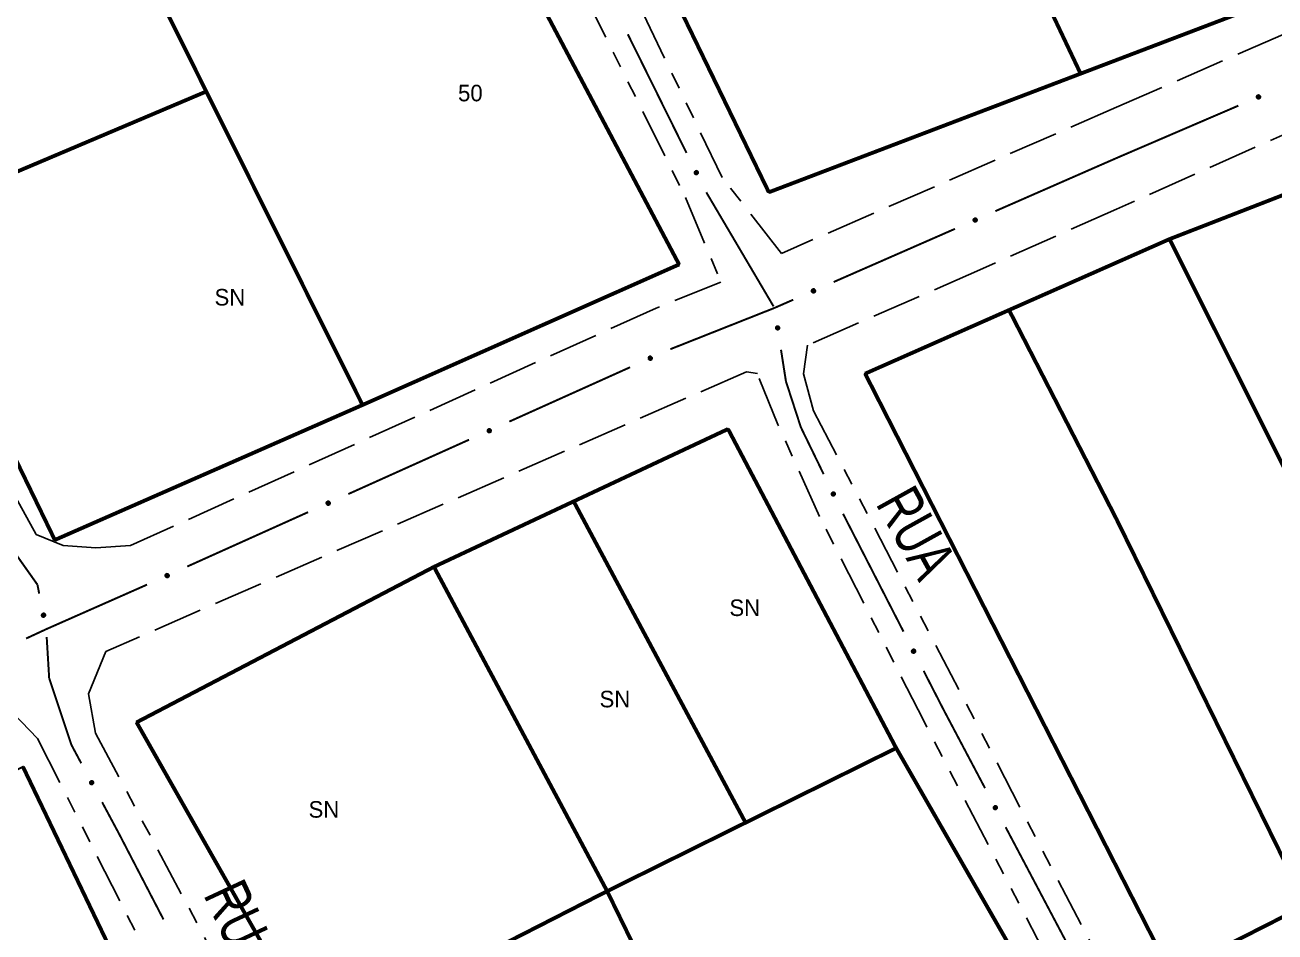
# Model space of a CAD drawing. Extents: x 205807 to 207855, y 4874692 to 4876446.
# Drawn here: x 206857.2 to 206970.5, y 4875606.6 to 4875688.8 of the extents above; entities that cross this region are included whole.
import ezdxf
from ezdxf.enums import TextEntityAlignment as Align

# ---------------------------------------------------------------- set-up
doc = ezdxf.new("R2010")
doc.units = 0
doc.header["$LTSCALE"] = 1.5
doc.header["$MEASUREMENT"] = 0
doc.linetypes.add('TRACO_11', pattern=[8, 3, -1, 3, -1])
doc.linetypes.add('TRACO_25', pattern=[8, 3, -1, 1, -1, 1, -1])
for name, color, linetype in [('CD_MALHA_LOTES', 7, 'CONTINUOUS'), ('RU-QUADRA', 210, 'CONTINUOUS'), ('SV-EIXO-RUA-N-PAV', 6, 'CONTINUOUS'), ('SV-EIXO-RUA-PAV', 20, 'CONTINUOUS'), ('SV-RUA-NAO-PAV', 7, 'CONTINUOUS'), ('SV-RUA-PAVIM', 7, 'CONTINUOUS'), ('SV-TXT-RUA-N-PAV', 7, 'CONTINUOUS'), ('Th_NmrPort', 1, 'CONTINUOUS')]:
    doc.layers.add(name, color=color, linetype=linetype)
doc.styles.add('ARIAL', font='ARIAL.SHX')

msp = doc.modelspace()

# ---------------------------------------------------------------- linework, layer by layer
at = {"layer": 'CD_MALHA_LOTES', "linetype": 'Continuous', "const_width": 0.35, "flags": 128}
for points in [[(206952.884415, 4875684.403836), (206938.599535, 4875714.568623)], [(206916.504064, 4875667.112529), (206894.489093, 4875708.724729)], [(206924.634575, 4875673.655038), (206910.881578, 4875702.026417)], [(206873.662741, 4875682.788457), (206867.312479, 4875695.53157)], [(206966.897647, 4875689.735738), (206956.129466, 4875685.638547)], [(206956.129466, 4875685.638547), (206952.884415, 4875684.403836)], [(206952.884415, 4875684.403836), (206924.634575, 4875673.655038)], [(206845.930246, 4875671.040503), (206873.662741, 4875682.788457)], [(206887.82084, 4875654.377306), (206873.662741, 4875682.788457)], [(206960.94797, 4875669.410533), (206975.107681, 4875674.909651)], [(206845.930246, 4875671.040503), (206859.936331, 4875642.140435)], [(206956.129074, 4875667.280187), (206960.94797, 4875669.410533)], [(206960.94797, 4875669.410533), (206987.533882, 4875616.273681)], [(206887.82084, 4875654.377306), (206916.504064, 4875667.112529)], [(206946.400184, 4875662.979223), (206956.129074, 4875667.280187)], [(206933.361097, 4875657.214881), (206946.400184, 4875662.979223)], [(206956.128579, 4875644.047107), (206946.400184, 4875662.979223)], [(206956.127723, 4875612.543905), (206933.361097, 4875657.214881)], [(206859.936331, 4875642.140435), (206887.82084, 4875654.377306)], [(206906.950579, 4875645.638768), (206920.937937, 4875652.196685)], [(206920.937937, 4875652.196685), (206936.173886, 4875623.279962)], [(206894.291755, 4875639.70373), (206906.950579, 4875645.638768)], [(206922.525138, 4875616.521068), (206906.950579, 4875645.638768)], [(206973.30847, 4875609.043444), (206956.128579, 4875644.047107)], [(206867.345812, 4875625.611208), (206894.291755, 4875639.70373)], [(206909.985052, 4875610.311186), (206894.291755, 4875639.70373)], [(206879.653214, 4875603.899874), (206867.345812, 4875625.611208)], [(206922.525138, 4875616.521068), (206936.173886, 4875623.279962)], [(206936.173886, 4875623.279962), (206947.292592, 4875603.898546)], [(206857.05052, 4875621.580885), (206865.532073, 4875603.900152)], [(206909.985052, 4875610.311186), (206922.525138, 4875616.521068)], [(206963.1856, 4875603.898373), (206987.533882, 4875616.273681)], [(206960.534203, 4875603.898373), (206956.127723, 4875612.543905)], [(206897.438421, 4875603.899525), (206909.985052, 4875610.311186)], [(206913.111639, 4875603.899218), (206909.985052, 4875610.311186)]]:
    msp.add_lwpolyline(points, dxfattribs=at)
at = {"layer": 'RU-QUADRA', "linetype": 'Continuous', "const_width": 0.18, "flags": 128}
for points in [[(206844.869234, 4875815.169039), (206869.921314, 4875761.569005), (206874.941583, 4875748.172305), (206879.156695, 4875737.703897), (206880.826208, 4875733.557592), (206887.413355, 4875721.585179), (206892.399608, 4875712.522455), (206894.466957, 4875708.764964), (206916.504064, 4875667.112529), (206887.82084, 4875654.377306), (206859.936331, 4875642.140435), (206845.930246, 4875671.040503)], [(206996.976925, 4875796.248304), (207020.01764, 4875750.172945), (207018.711392, 4875749.26067), (207034.951258, 4875722.239837), (207019.933253, 4875715.672899), (207005.661126, 4875709.345192), (206990.939339, 4875703.05206), (206991.625858, 4875701.613525), (206992.367886, 4875699.878282), (206981.342764, 4875696.036711), (206966.897647, 4875689.735738), (206956.129466, 4875685.638547), (206952.884415, 4875684.403836), (206924.634575, 4875673.655038), (206910.881578, 4875702.026417), (206903.421307, 4875717.741088), (206898.894906, 4875727.275714), (206892.531947, 4875740.678954), (206885.704023, 4875753.154651), (206877.953296, 4875767.316456), (206869.132093, 4875786.885778)], [(206956.129074, 4875667.280187), (206960.94797, 4875669.410533), (206975.107681, 4875674.909651)]]:
    msp.add_lwpolyline(points, dxfattribs=at)
for points in [[(206960.534203, 4875603.898373), (206961.062472, 4875603.045269), (206978.939546, 4875565.452569), (206991.268722, 4875571.860096), (207004.801679, 4875578.893234), (207019.550773, 4875586.558404), (207032.824546, 4875593.456842), (207027.403656, 4875603.984348), (207014.533718, 4875630.313248), (206989.258898, 4875680.40547), (206975.107681, 4875674.909651), (206960.94797, 4875669.410533), (206956.129074, 4875667.280187), (206946.400184, 4875662.979223), (206933.361097, 4875657.214881), (206956.127723, 4875612.543905)], [(206956.12659, 4875551.254791), (206954.851308, 4875550.810157), (206943.068606, 4875544.752069), (206931.174746, 4875538.749561), (206919.725516, 4875532.969367), (206897.938632, 4875570.37389), (206890.768969, 4875582.545644), (206883.543727, 4875596.88497), (206879.653214, 4875603.899874), (206867.345812, 4875625.611208), (206894.291755, 4875639.70373), (206906.950579, 4875645.638768), (206920.937937, 4875652.196685), (206936.173886, 4875623.279962), (206947.292592, 4875603.898546), (206950.516163, 4875597.051707), (206956.12736, 4875587.047524), (206970.008665, 4875558.304163)], [(206865.532073, 4875603.900152), (206872.156787, 4875591.054143), (206879.009934, 4875578.033164), (206886.319958, 4875563.698665), (206890.546065, 4875556.160204), (206899.340937, 4875539.427104), (206905.280331, 4875528.690507), (206879.352592, 4875514.641556), (206881.294317, 4875511.329202), (206867.245366, 4875507.67419), (206851.597347, 4875504.476055), (206835.149794, 4875536.857174), (206833.836275, 4875536.286078), (206826.412032, 4875549.878153), (206819.558885, 4875563.356008), (206802.311799, 4875601.79074), (206807.223221, 4875603.960903), (206812.918585, 4875606.407985), (206826.722383, 4875612.303357), (206829.310595, 4875607.989671), (206842.756206, 4875614.61033), (206857.05052, 4875621.580885)]]:
    msp.add_lwpolyline(points, close=True, dxfattribs=at)
at = {"layer": 'SV-EIXO-RUA-N-PAV', "const_width": 0.18}
for points in [[(206911.853024, 4875687.980301), (206917.173931, 4875677.224468)], [(206918.968831, 4875673.650696), (206925.0618, 4875663.312625)], [(206925.737541, 4875659.381424), (206926.046295, 4875657.4054)], [(206926.046295, 4875657.4054), (206926.185548, 4875656.514177)], [(206926.185548, 4875656.514177), (206927.452172, 4875652.616874)], [(206927.452172, 4875652.616874), (206927.537645, 4875652.353879)], [(206927.537645, 4875652.353879), (206929.601345, 4875648.105085)], [(206931.361183, 4875644.513153), (206936.836983, 4875633.835343)], [(206855.838967, 4875641.65584), (206858.26091, 4875638.233292)], [(206858.26091, 4875638.233292), (206858.360152, 4875638.093049)], [(206858.360152, 4875638.093049), (206858.520373, 4875637.2805)], [(206859.199336, 4875633.343898), (206859.380539, 4875630.349375)], [(206859.380539, 4875630.349375), (206859.425596, 4875629.604767)], [(206859.425596, 4875629.604767), (206861.403294, 4875623.671673)], [(206938.662249, 4875630.276074), (206940.031199, 4875627.606621)], [(206940.031199, 4875627.606621), (206940.43457, 4875626.820047)], [(206940.43457, 4875626.820047), (206944.22587, 4875619.643979)], [(206861.403294, 4875623.671673), (206861.434108, 4875623.579231)], [(206861.434108, 4875623.579231), (206862.332536, 4875621.902165)], [(206864.221422, 4875618.376245), (206865.638086, 4875615.731805)], [(206946.09442, 4875616.10724), (206951.700068, 4875605.497023)], [(206865.638086, 4875615.731805), (206865.738063, 4875615.545182)], [(206865.738063, 4875615.545182), (206869.785075, 4875607.74418)]]:
    msp.add_lwpolyline(points, dxfattribs=at)
at = {"layer": 'SV-EIXO-RUA-N-PAV'}
for points in [[(206918.095707, 4875675.609424), (206918.142257, 4875675.594418), (206918.179196, 4875675.572003), (206918.204623, 4875675.544441), (206918.220742, 4875675.514225), (206918.233751, 4875675.481456), (206918.239578, 4875675.445524), (206918.237211, 4875675.404211), (206918.222487, 4875675.35741), (206918.197038, 4875675.321079), (206918.171349, 4875675.294704), (206918.14081, 4875675.276082), (206918.108765, 4875675.263977), (206918.071241, 4875675.259159), (206918.029397, 4875675.261967), (206917.982695, 4875675.277912), (206917.946632, 4875675.300135), (206917.922737, 4875675.327441), (206917.90421, 4875675.358261), (206917.89133, 4875675.391875), (206917.885814, 4875675.42718), (206917.888716, 4875675.469304), (206917.905065, 4875675.515191), (206917.926819, 4875675.551413), (206917.953782, 4875675.575685), (206917.984536, 4875675.593242), (206918.017244, 4875675.606689), (206918.05312, 4875675.61405), (206918.095707, 4875675.609424)], [(206925.515367, 4875661.5164), (206925.55528, 4875661.488133), (206925.583802, 4875661.455677), (206925.5998, 4875661.42176), (206925.606121, 4875661.388102), (206925.608711, 4875661.352941), (206925.6035, 4875661.316914), (206925.588859, 4875661.27821), (206925.560784, 4875661.237974), (206925.525616, 4875661.21094), (206925.493203, 4875661.193477), (206925.458487, 4875661.184865), (206925.424287, 4875661.182922), (206925.387044, 4875661.189572), (206925.347966, 4875661.204792), (206925.308189, 4875661.234001), (206925.280445, 4875661.266012), (206925.265833, 4875661.299224), (206925.257395, 4875661.334181), (206925.255182, 4875661.37011), (206925.260501, 4875661.405445), (206925.275896, 4875661.444762), (206925.305246, 4875661.48364), (206925.336857, 4875661.511676), (206925.369855, 4875661.52675), (206925.404457, 4875661.534283), (206925.439692, 4875661.537308), (206925.476125, 4875661.533578), (206925.515367, 4875661.5164)], [(206930.511397, 4875646.483405), (206930.557837, 4875646.468063), (206930.594612, 4875646.445381), (206930.61984, 4875646.417634), (206930.63574, 4875646.387303), (206930.648511, 4875646.35444), (206930.654077, 4875646.318467), (206930.651411, 4875646.277173), (206930.636348, 4875646.230479), (206930.610636, 4875646.194333), (206930.584757, 4875646.168145), (206930.554084, 4875646.149745), (206930.521952, 4875646.137873), (206930.484394, 4875646.133327), (206930.442572, 4875646.136437), (206930.395986, 4875646.15272), (206930.360085, 4875646.175204), (206930.336389, 4875646.202683), (206930.318085, 4875646.233636), (206930.305449, 4875646.267343), (206930.300189, 4875646.302686), (206930.303397, 4875646.344789), (206930.320077, 4875646.390556), (206930.342093, 4875646.426619), (206930.369232, 4875646.450695), (206930.400112, 4875646.468029), (206930.432917, 4875646.481239), (206930.468845, 4875646.488339), (206930.511397, 4875646.483405)], [(206858.987494, 4875635.480545), (206859.028496, 4875635.453883), (206859.058284, 4875635.422585), (206859.075615, 4875635.389329), (206859.083267, 4875635.355949), (206859.08725, 4875635.320918), (206859.083472, 4875635.284713), (206859.070379, 4875635.245458), (206859.043923, 4875635.20414), (206859.009855, 4875635.175732), (206858.978161, 4875635.156997), (206858.943813, 4875635.147013), (206858.909717, 4875635.143715), (206858.872239, 4875635.148882), (206858.832588, 4875635.162539), (206858.791684, 4875635.190148), (206858.762692, 4875635.221032), (206858.746773, 4875635.253639), (206858.736955, 4875635.288233), (206858.733318, 4875635.324046), (206858.737231, 4875635.359564), (206858.751053, 4875635.399462), (206858.778838, 4875635.439473), (206858.809311, 4875635.468741), (206858.841686, 4875635.485113), (206858.875962, 4875635.494012), (206858.911049, 4875635.498434), (206858.947601, 4875635.496152), (206858.987494, 4875635.480545)], [(206937.782004, 4875632.23379), (206937.828765, 4875632.219459), (206937.866024, 4875632.19758), (206937.891848, 4875632.170387), (206937.908402, 4875632.140408), (206937.921883, 4875632.10783), (206937.928229, 4875632.071986), (206937.926459, 4875632.030644), (206937.912412, 4875631.983634), (206937.887491, 4875631.946939), (206937.862186, 4875631.920196), (206937.83192, 4875631.901134), (206937.800053, 4875631.888568), (206937.762602, 4875631.883208), (206937.720723, 4875631.885411), (206937.673795, 4875631.900679), (206937.637414, 4875631.922379), (206937.613127, 4875631.949337), (206937.594157, 4875631.979886), (206937.580792, 4875632.01331), (206937.574766, 4875632.048531), (206937.57706, 4875632.090693), (206937.592743, 4875632.136811), (206937.613972, 4875632.173344), (206937.640581, 4875632.198003), (206937.671078, 4875632.216003), (206937.703589, 4875632.229921), (206937.739354, 4875632.2378), (206937.782004, 4875632.23379)], [(206863.306164, 4875620.317839), (206863.353176, 4875620.30435), (206863.390821, 4875620.283144), (206863.417129, 4875620.25642), (206863.434219, 4875620.226742), (206863.448283, 4875620.194412), (206863.455271, 4875620.158688), (206863.454244, 4875620.11732), (206863.441044, 4875620.070066), (206863.416785, 4875620.032929), (206863.391965, 4875620.005735), (206863.362045, 4875619.986134), (206863.330409, 4875619.972997), (206863.293061, 4875619.966966), (206863.251149, 4875619.968416), (206863.203954, 4875619.982839), (206863.16719, 4875620.003882), (206863.142423, 4875620.030399), (206863.122907, 4875620.060603), (206863.108944, 4875620.093782), (206863.102287, 4875620.128889), (206863.103823, 4875620.171086), (206863.118675, 4875620.217478), (206863.139245, 4875620.254386), (206863.165407, 4875620.279519), (206863.195576, 4875620.298063), (206863.227831, 4875620.312563), (206863.26345, 4875620.321083), (206863.306164, 4875620.317839)], [(206945.190358, 4875618.054073), (206945.237291, 4875618.040313), (206945.274814, 4875618.018891), (206945.300967, 4875617.992015), (206945.317886, 4875617.96224), (206945.331764, 4875617.929829), (206945.338546, 4875617.894065), (206945.337281, 4875617.852704), (206945.323808, 4875617.805527), (206945.299337, 4875617.76853), (206945.27436, 4875617.74148), (206945.244328, 4875617.722051), (206945.212617, 4875617.709097), (206945.175234, 4875617.703281), (206945.133331, 4875617.704972), (206945.086221, 4875617.719667), (206945.049578, 4875617.740921), (206945.024964, 4875617.767581), (206945.005622, 4875617.797896), (206944.991851, 4875617.831155), (206944.985396, 4875617.8663), (206944.987175, 4875617.908487), (206945.002294, 4875617.954793), (206945.023076, 4875617.991581), (206945.049383, 4875618.016564), (206945.079658, 4875618.034934), (206945.111996, 4875618.049248), (206945.147663, 4875618.057562), (206945.190358, 4875618.054073)]]:
    msp.add_lwpolyline(points, close=True, dxfattribs=at)
for points in [[(206917.885814, 4875675.42718), (206917.982695, 4875675.277912)], [(206917.888716, 4875675.469304), (206918.029397, 4875675.261967)], [(206917.891066, 4875675.405919), (206917.96138, 4875675.294557)], [(206917.89133, 4875675.391875), (206917.946632, 4875675.300135)], [(206917.891839, 4875675.444361), (206918.00219, 4875675.276687)], [(206917.899964, 4875675.489484), (206918.04851, 4875675.263065)], [(206917.905065, 4875675.515191), (206918.071241, 4875675.259159)], [(206917.916006, 4875675.530912), (206918.086965, 4875675.265342)], [(206917.926819, 4875675.551413), (206918.108765, 4875675.263977)], [(206917.94115, 4875675.560097), (206918.123, 4875675.272512)], [(206917.953782, 4875675.575685), (206918.14081, 4875675.276082)], [(206917.969924, 4875675.581943), (206918.152958, 4875675.28581)], [(206917.984536, 4875675.593242), (206918.171349, 4875675.294704)], [(206918.003552, 4875675.597056), (206918.183586, 4875675.313141)], [(206918.017244, 4875675.606689), (206918.197038, 4875675.321079)], [(206918.037153, 4875675.606067), (206918.208125, 4875675.343548)], [(206918.05312, 4875675.61405), (206918.222487, 4875675.35741)], [(206918.073175, 4875675.610186), (206918.2266, 4875675.383135)], [(206918.095707, 4875675.609424), (206918.237211, 4875675.404211)], [(206918.120731, 4875675.60022), (206918.234738, 4875675.43131)], [(206918.142257, 4875675.594418), (206918.239578, 4875675.445524)], [(206918.163369, 4875675.581732), (206918.231855, 4875675.470987)], [(206918.179196, 4875675.572003), (206918.233751, 4875675.481456)], [(206925.255182, 4875661.37011), (206925.280445, 4875661.266012)], [(206925.259139, 4875661.383587), (206925.292843, 4875661.25627)], [(206925.260501, 4875661.405445), (206925.308189, 4875661.234001)], [(206925.271399, 4875661.42003), (206925.326421, 4875661.22699)], [(206925.275896, 4875661.444762), (206925.347966, 4875661.204792)], [(206925.292675, 4875661.460643), (206925.366529, 4875661.200111)], [(206925.305246, 4875661.48364), (206925.387044, 4875661.189572)], [(206925.320397, 4875661.495359), (206925.403898, 4875661.190758)], [(206925.336857, 4875661.511676), (206925.424287, 4875661.182922)], [(206925.353132, 4875661.515665), (206925.440425, 4875661.186797)], [(206925.369855, 4875661.52675), (206925.458487, 4875661.184865)], [(206925.387131, 4875661.527883), (206925.472992, 4875661.190505)], [(206925.404457, 4875661.534283), (206925.493203, 4875661.193477)], [(206925.423742, 4875661.532223), (206925.510403, 4875661.207399)], [(206925.439692, 4875661.537308), (206925.525616, 4875661.21094)], [(206925.458499, 4875661.530748), (206925.542928, 4875661.229054)], [(206925.476125, 4875661.533578), (206925.560784, 4875661.237974)], [(206925.494099, 4875661.523881), (206925.572419, 4875661.261284)], [(206925.515367, 4875661.5164), (206925.588859, 4875661.27821)], [(206925.536482, 4875661.500119), (206925.594622, 4875661.304804)], [(206925.55528, 4875661.488133), (206925.6035, 4875661.316914)], [(206925.571619, 4875661.469701), (206925.603764, 4875661.343522)], [(206925.583802, 4875661.455677), (206925.608711, 4875661.352941)], [(206930.300189, 4875646.302686), (206930.395986, 4875646.15272)], [(206930.303397, 4875646.344789), (206930.442572, 4875646.136437)], [(206930.305287, 4875646.281388), (206930.374793, 4875646.16952)], [(206930.305449, 4875646.267343), (206930.360085, 4875646.175204)], [(206930.306339, 4875646.319824), (206930.415472, 4875646.151354)], [(206930.31479, 4875646.364887), (206930.461693, 4875646.137397)], [(206930.320077, 4875646.390556), (206930.484394, 4875646.133327)], [(206930.331132, 4875646.406197), (206930.500163, 4875646.139396)], [(206930.342093, 4875646.426619), (206930.521952, 4875646.137873)], [(206930.356487, 4875646.435199), (206930.536248, 4875646.146304)], [(206930.369232, 4875646.450695), (206930.554084, 4875646.149745)], [(206930.385418, 4875646.456836), (206930.566302, 4875646.159385)], [(206930.400112, 4875646.468029), (206930.584757, 4875646.168145)], [(206930.419154, 4875646.471705), (206930.597127, 4875646.186493)], [(206930.432917, 4875646.481239), (206930.610636, 4875646.194333)], [(206930.45282, 4875646.480473), (206930.621886, 4875646.216722)], [(206930.468845, 4875646.488339), (206930.636348, 4875646.230479)], [(206930.488871, 4875646.48433), (206930.640647, 4875646.256174)], [(206930.511397, 4875646.483405), (206930.651411, 4875646.277173)], [(206930.536353, 4875646.47402), (206930.649134, 4875646.304288)], [(206930.557837, 4875646.468063), (206930.654077, 4875646.318467)], [(206930.578857, 4875646.455223), (206930.646539, 4875646.343986)], [(206930.594612, 4875646.445381), (206930.648511, 4875646.35444)], [(206858.733318, 4875635.324046), (206858.762692, 4875635.221032)], [(206858.736738, 4875635.33767), (206858.775467, 4875635.21179)], [(206858.737231, 4875635.359564), (206858.791684, 4875635.190148)], [(206858.747542, 4875635.37457), (206858.81018, 4875635.183865)], [(206858.751053, 4875635.399462), (206858.832588, 4875635.162539)], [(206858.767189, 4875635.415996), (206858.851323, 4875635.158599)], [(206858.778838, 4875635.439473), (206858.872239, 4875635.148882)], [(206858.793512, 4875635.451784), (206858.889034, 4875635.150736)], [(206858.809311, 4875635.468741), (206858.909717, 4875635.143715)], [(206858.825415, 4875635.473373), (206858.925689, 4875635.148228)], [(206858.841686, 4875635.485113), (206858.943813, 4875635.147013)], [(206858.858903, 4875635.486931), (206858.958083, 4875635.153225)], [(206858.875962, 4875635.494012), (206858.978161, 4875635.156997)], [(206858.895313, 4875635.492719), (206858.994795, 4875635.17159)], [(206858.911049, 4875635.498434), (206859.009855, 4875635.175732)], [(206858.930101, 4875635.492625), (206859.026434, 4875635.194519)], [(206858.947601, 4875635.496152), (206859.043923, 4875635.20414)], [(206858.965946, 4875635.487176), (206859.054624, 4875635.227893)], [(206858.987494, 4875635.480545), (206859.070379, 4875635.245458)], [(206859.009238, 4875635.465115), (206859.075082, 4875635.27226)], [(206859.028496, 4875635.453883), (206859.083472, 4875635.284713)], [(206859.045554, 4875635.436115), (206859.082681, 4875635.31131)], [(206859.058284, 4875635.422585), (206859.08725, 4875635.320918)], [(206937.574766, 4875632.048531), (206937.673795, 4875631.900679)], [(206937.57706, 4875632.090693), (206937.720723, 4875631.885411)], [(206937.580325, 4875632.027349), (206937.652242, 4875631.917015)], [(206937.580543, 4875632.065798), (206937.693306, 4875631.899736)], [(206937.580792, 4875632.01331), (206937.637414, 4875631.922379)], [(206937.588015, 4875632.111034), (206937.739818, 4875631.886785)], [(206937.592743, 4875632.136811), (206937.762602, 4875631.883208)], [(206937.603457, 4875632.152689), (206937.778236, 4875631.889618)], [(206937.613972, 4875632.173344), (206937.800053, 4875631.888568)], [(206937.628176, 4875632.182234), (206937.814163, 4875631.897308)], [(206937.640581, 4875632.198003), (206937.83192, 4875631.901134)], [(206937.656631, 4875632.204494), (206937.843926, 4875631.911037)], [(206937.671078, 4875632.216003), (206937.862186, 4875631.920196)], [(206937.690037, 4875632.220092), (206937.874155, 4875631.938808)], [(206937.703589, 4875632.229921), (206937.887491, 4875631.946939)], [(206937.723504, 4875632.229587), (206937.898252, 4875631.969567)], [(206937.739354, 4875632.2378), (206937.912412, 4875631.983634)], [(206937.759463, 4875632.234226), (206937.916154, 4875632.009417)], [(206937.782004, 4875632.23379), (206937.926459, 4875632.030644)], [(206937.807158, 4875632.224948), (206937.923594, 4875632.057703)], [(206937.828765, 4875632.219459), (206937.928229, 4875632.071986)], [(206937.850059, 4875632.207078), (206937.920139, 4875632.097335)], [(206937.866024, 4875632.19758), (206937.921883, 4875632.10783)], [(206863.102287, 4875620.128889), (206863.203954, 4875619.982839)], [(206863.103823, 4875620.171086), (206863.251149, 4875619.968416)], [(206863.107752, 4875620.146257), (206863.223479, 4875619.982247)], [(206863.108225, 4875620.10781), (206863.182111, 4875619.998785)], [(206863.108944, 4875620.093782), (206863.16719, 4875620.003882)], [(206863.114411, 4875620.19162), (206863.270216, 4875619.970133)], [(206863.118675, 4875620.217478), (206863.293061, 4875619.966966)], [(206863.129102, 4875620.233546), (206863.308577, 4875619.973655)], [(206863.139245, 4875620.254386), (206863.330409, 4875619.972997)], [(206863.153287, 4875620.26353), (206863.34436, 4875619.981989)], [(206863.165407, 4875620.279519), (206863.362045, 4875619.986134)], [(206863.181338, 4875620.286297), (206863.373872, 4875619.996251)], [(206863.195576, 4875620.298063), (206863.391965, 4875620.005735)], [(206863.214458, 4875620.302492), (206863.403598, 4875620.024559)], [(206863.227831, 4875620.312563), (206863.416785, 4875620.032929)], [(206863.24775, 4875620.312587), (206863.427138, 4875620.055746)], [(206863.26345, 4875620.321083), (206863.441044, 4875620.070066)], [(206863.283619, 4875620.31787), (206863.444321, 4875620.095911)], [(206863.306164, 4875620.317839), (206863.454244, 4875620.11732)], [(206863.331473, 4875620.309451), (206863.450894, 4875620.144324)], [(206863.353176, 4875620.30435), (206863.455271, 4875620.158688)], [(206863.374688, 4875620.292354), (206863.446727, 4875620.183887)], [(206863.390821, 4875620.283144), (206863.448283, 4875620.194412)], [(206944.985396, 4875617.8663), (206945.086221, 4875617.719667)], [(206944.987175, 4875617.908487), (206945.133331, 4875617.704972)], [(206944.990961, 4875617.883636), (206945.105741, 4875617.718962)], [(206944.991212, 4875617.845187), (206945.06447, 4875617.735738)], [(206944.991851, 4875617.831155), (206945.049578, 4875617.740921)], [(206944.997881, 4875617.92896), (206945.152408, 4875617.706579)], [(206945.002294, 4875617.954793), (206945.175234, 4875617.703281)], [(206945.012813, 4875617.9708), (206945.190789, 4875617.709881)], [(206945.023076, 4875617.991581), (206945.212617, 4875617.709097)], [(206945.03717, 4875618.000645), (206945.226619, 4875617.718008)], [(206945.049383, 4875618.016564), (206945.244328, 4875617.722051)], [(206945.065352, 4875618.02325), (206945.256212, 4875617.7321)], [(206945.079658, 4875618.034934), (206945.27436, 4875617.74148)], [(206945.098565, 4875618.039254), (206945.286101, 4875617.760237)], [(206945.111996, 4875618.049248), (206945.299337, 4875617.76853)], [(206945.131914, 4875618.049157), (206945.309821, 4875617.791288)], [(206945.147663, 4875618.057562), (206945.323808, 4875617.805527)], [(206945.167813, 4875618.054234), (206945.327235, 4875617.831353)], [(206945.190358, 4875618.054073), (206945.337281, 4875617.852704)], [(206945.215618, 4875618.045539), (206945.334086, 4875617.879727)], [(206945.237291, 4875618.040313), (206945.338546, 4875617.894065)], [(206945.258734, 4875618.028193), (206945.330147, 4875617.919314)], [(206945.274814, 4875618.018891), (206945.331764, 4875617.929829)]]:
    msp.add_lwpolyline(points, dxfattribs=at)
at = {"layer": 'SV-EIXO-RUA-PAV'}
for points in [[(206968.837833, 4875682.335764), (206968.855298, 4875682.381448), (206968.87965, 4875682.417139), (206968.908529, 4875682.441062), (206968.939561, 4875682.455548), (206968.972977, 4875682.466791), (206969.009168, 4875682.470694), (206969.050296, 4875682.466129), (206969.096246, 4875682.44893), (206969.131169, 4875682.421581), (206969.156137, 4875682.394523), (206969.173105, 4875682.363035), (206969.183484, 4875682.33039), (206969.186295, 4875682.292662), (206969.181261, 4875682.251028), (206969.162849, 4875682.205242), (206969.138735, 4875682.170415), (206969.110194, 4875682.148009), (206969.07843, 4875682.131152), (206969.044177, 4875682.120081), (206969.008629, 4875682.116455), (206968.966719, 4875682.121599), (206968.921769, 4875682.14037), (206968.886759, 4875682.164024), (206968.863958, 4875682.192243), (206968.848066, 4875682.223889), (206968.836381, 4875682.257267), (206968.830943, 4875682.293485), (206968.837833, 4875682.335764)], [(206943.505235, 4875671.097934), (206943.488091, 4875671.052128), (206943.463991, 4875671.016266), (206943.435281, 4875670.992141), (206943.404352, 4875670.977438), (206943.371015, 4875670.96596), (206943.334852, 4875670.961802), (206943.293693, 4875670.966079), (206943.247624, 4875670.982954), (206943.212509, 4875671.010057), (206943.187351, 4875671.036939), (206943.170163, 4875671.068307), (206943.159555, 4875671.100878), (206943.156478, 4875671.138585), (206943.16122, 4875671.180253), (206943.179309, 4875671.226168), (206943.203178, 4875671.261164), (206943.23156, 4875671.283769), (206943.263205, 4875671.30085), (206943.297379, 4875671.31216), (206943.332901, 4875671.316037), (206943.374846, 4875671.311188), (206943.419927, 4875671.292733), (206943.455103, 4875671.269325), (206943.478101, 4875671.241268), (206943.494216, 4875671.209735), (206943.506135, 4875671.176439), (206943.511827, 4875671.140261), (206943.505235, 4875671.097934)], [(206928.851139, 4875664.674735), (206928.833996, 4875664.628929), (206928.809895, 4875664.593068), (206928.781185, 4875664.568943), (206928.750256, 4875664.554239), (206928.71692, 4875664.542761), (206928.680757, 4875664.538604), (206928.639598, 4875664.54288), (206928.593528, 4875664.559755), (206928.558414, 4875664.586858), (206928.533256, 4875664.61374), (206928.516067, 4875664.645108), (206928.505459, 4875664.677679), (206928.502383, 4875664.715386), (206928.507124, 4875664.757054), (206928.525213, 4875664.802969), (206928.549082, 4875664.837965), (206928.577465, 4875664.86057), (206928.609109, 4875664.877651), (206928.643283, 4875664.888962), (206928.678805, 4875664.892838), (206928.72075, 4875664.887989), (206928.765831, 4875664.869534), (206928.801007, 4875664.846126), (206928.824005, 4875664.818069), (206928.84012, 4875664.786536), (206928.852039, 4875664.75324), (206928.857732, 4875664.717062), (206928.851139, 4875664.674735)], [(206914.063497, 4875658.575506), (206914.046806, 4875658.529534), (206914.023059, 4875658.493437), (206913.994588, 4875658.46903), (206913.963805, 4875658.454023), (206913.930583, 4875658.442217), (206913.894463, 4875658.437704), (206913.853264, 4875658.441575), (206913.80703, 4875658.457996), (206913.771651, 4875658.484752), (206913.74623, 4875658.511385), (206913.728733, 4875658.542582), (206913.717805, 4875658.575048), (206913.714358, 4875658.612722), (206913.718688, 4875658.654435), (206913.736325, 4875658.700526), (206913.759848, 4875658.735755), (206913.788007, 4875658.758639), (206913.819482, 4875658.77603), (206913.853543, 4875658.787676), (206913.889025, 4875658.791902), (206913.931016, 4875658.787466), (206913.976276, 4875658.769456), (206914.011681, 4875658.746396), (206914.034954, 4875658.718566), (206914.051378, 4875658.687193), (206914.063624, 4875658.654016), (206914.069673, 4875658.617896), (206914.063497, 4875658.575506)], [(206899.473333, 4875652.008383), (206899.456641, 4875651.962411), (206899.432895, 4875651.926314), (206899.404423, 4875651.901907), (206899.373641, 4875651.8869), (206899.340419, 4875651.875094), (206899.304299, 4875651.870581), (206899.263099, 4875651.874452), (206899.216866, 4875651.890873), (206899.181486, 4875651.917629), (206899.156065, 4875651.944262), (206899.138569, 4875651.975459), (206899.12764, 4875652.007925), (206899.124193, 4875652.0456), (206899.128524, 4875652.087313), (206899.146161, 4875652.133403), (206899.169684, 4875652.168632), (206899.197842, 4875652.191516), (206899.229317, 4875652.208907), (206899.263379, 4875652.220553), (206899.298861, 4875652.224779), (206899.340851, 4875652.220343), (206899.386112, 4875652.202333), (206899.421516, 4875652.179273), (206899.44479, 4875652.151443), (206899.461214, 4875652.12007), (206899.47346, 4875652.086893), (206899.479508, 4875652.050773), (206899.473333, 4875652.008383)], [(206884.883169, 4875645.44126), (206884.866477, 4875645.395288), (206884.84273, 4875645.359191), (206884.814259, 4875645.334784), (206884.783476, 4875645.319777), (206884.750255, 4875645.307971), (206884.714134, 4875645.303458), (206884.672935, 4875645.307329), (206884.626701, 4875645.32375), (206884.591322, 4875645.350506), (206884.565901, 4875645.377139), (206884.548404, 4875645.408337), (206884.537476, 4875645.440802), (206884.534029, 4875645.478477), (206884.53836, 4875645.52019), (206884.555996, 4875645.56628), (206884.579519, 4875645.601509), (206884.607678, 4875645.624393), (206884.639153, 4875645.641784), (206884.673214, 4875645.653431), (206884.708696, 4875645.657656), (206884.750687, 4875645.65322), (206884.795947, 4875645.63521), (206884.831352, 4875645.61215), (206884.854625, 4875645.58432), (206884.871049, 4875645.552947), (206884.883296, 4875645.51977), (206884.889344, 4875645.48365), (206884.883169, 4875645.44126)], [(206870.293004, 4875638.874137), (206870.276312, 4875638.828165), (206870.252566, 4875638.792068), (206870.224095, 4875638.767661), (206870.193312, 4875638.752654), (206870.16009, 4875638.740849), (206870.12397, 4875638.736335), (206870.082771, 4875638.740207), (206870.036537, 4875638.756627), (206870.001158, 4875638.783383), (206869.975736, 4875638.810016), (206869.95824, 4875638.841214), (206869.947312, 4875638.873679), (206869.943864, 4875638.911354), (206869.948195, 4875638.953067), (206869.965832, 4875638.999157), (206869.989355, 4875639.034386), (206870.017513, 4875639.05727), (206870.048989, 4875639.074661), (206870.08305, 4875639.086308), (206870.118532, 4875639.090533), (206870.160523, 4875639.086097), (206870.205783, 4875639.068087), (206870.241187, 4875639.045027), (206870.264461, 4875639.017197), (206870.280885, 4875638.985824), (206870.293131, 4875638.952647), (206870.29918, 4875638.916527), (206870.293004, 4875638.874137)]]:
    msp.add_lwpolyline(points, close=True, dxfattribs=at)
for points in [[(206968.830943, 4875682.293485), (206969.096246, 4875682.44893)], [(206968.83587, 4875682.313304), (206969.070776, 4875682.454409)], [(206968.836381, 4875682.257267), (206969.131169, 4875682.421581)], [(206968.837833, 4875682.335764), (206969.050296, 4875682.466129)], [(206968.838063, 4875682.277115), (206969.109322, 4875682.43385)], [(206968.84527, 4875682.243081), (206969.138379, 4875682.407725)], [(206968.848066, 4875682.223889), (206969.156137, 4875682.394523)], [(206968.848357, 4875682.360262), (206969.023104, 4875682.465103)], [(206968.855298, 4875682.381448), (206969.009168, 4875682.470694)], [(206968.858569, 4875682.208695), (206969.164038, 4875682.375684)], [(206968.863958, 4875682.192243), (206969.173105, 4875682.363035)], [(206968.869092, 4875682.401854), (206968.983329, 4875682.46434)], [(206968.878851, 4875682.178798), (206969.17572, 4875682.345059)], [(206968.87965, 4875682.417139), (206968.972977, 4875682.466791)], [(206968.886759, 4875682.164024), (206969.183484, 4875682.33039)], [(206968.906653, 4875682.152134), (206969.180959, 4875682.308694)], [(206968.921769, 4875682.14037), (206969.186295, 4875682.292662)], [(206968.947168, 4875682.133906), (206969.181183, 4875682.270172)], [(206968.966719, 4875682.121599), (206969.181261, 4875682.251028)], [(206968.991793, 4875682.123388), (206969.165111, 4875682.224644)], [(206969.008629, 4875682.116455), (206969.162849, 4875682.205242)], [(206969.030139, 4875682.120566), (206969.145091, 4875682.184845)], [(206969.044177, 4875682.120081), (206969.138735, 4875682.170415)], [(206943.419927, 4875671.292733), (206943.156478, 4875671.138585)], [(206943.455103, 4875671.269325), (206943.159555, 4875671.100878)], [(206943.374846, 4875671.311188), (206943.16122, 4875671.180253)], [(206943.394484, 4875671.299018), (206943.161432, 4875671.16111)], [(206943.435125, 4875671.281075), (206943.161927, 4875671.122591)], [(206943.463114, 4875671.254608), (206943.167421, 4875671.086263)], [(206943.478101, 4875671.241268), (206943.170163, 4875671.068307)], [(206943.349785, 4875671.309222), (206943.177183, 4875671.20675)], [(206943.332901, 4875671.316037), (206943.179309, 4875671.226168)], [(206943.483606, 4875671.224854), (206943.179319, 4875671.055722)], [(206943.494216, 4875671.209735), (206943.187351, 4875671.036939)], [(206943.31142, 4875671.311774), (206943.196923, 4875671.246689)], [(206943.297379, 4875671.31216), (206943.203178, 4875671.261164)], [(206943.497146, 4875671.190563), (206943.205202, 4875671.023862)], [(206943.506135, 4875671.176439), (206943.212509, 4875671.010057)], [(206943.504592, 4875671.15658), (206943.234442, 4875670.997942)], [(206943.511827, 4875671.140261), (206943.247624, 4875670.982954)], [(206943.507039, 4875671.120407), (206943.273131, 4875670.977654)], [(206943.505235, 4875671.097934), (206943.293693, 4875670.966079)], [(206943.494883, 4875671.073363), (206943.320877, 4875670.967295)], [(206943.488091, 4875671.052128), (206943.334852, 4875670.961802)], [(206943.474441, 4875671.031626), (206943.360646, 4875670.968338)], [(206943.463991, 4875671.016266), (206943.371015, 4875670.96596)], [(206928.765831, 4875664.869534), (206928.502383, 4875664.715386)], [(206928.801007, 4875664.846126), (206928.505459, 4875664.677679)], [(206928.72075, 4875664.887989), (206928.507124, 4875664.757054)], [(206928.740388, 4875664.875819), (206928.507336, 4875664.737911)], [(206928.781029, 4875664.857876), (206928.507832, 4875664.699392)], [(206928.809019, 4875664.831409), (206928.513326, 4875664.663064)], [(206928.824005, 4875664.818069), (206928.516067, 4875664.645108)], [(206928.695689, 4875664.886023), (206928.523088, 4875664.783551)], [(206928.678805, 4875664.892838), (206928.525213, 4875664.802969)], [(206928.82951, 4875664.801655), (206928.525223, 4875664.632523)], [(206928.84012, 4875664.786536), (206928.533256, 4875664.61374)], [(206928.657325, 4875664.888575), (206928.542828, 4875664.82349)], [(206928.643283, 4875664.888962), (206928.549082, 4875664.837965)], [(206928.843051, 4875664.767364), (206928.551107, 4875664.600663)], [(206928.852039, 4875664.75324), (206928.558414, 4875664.586858)], [(206928.850497, 4875664.733381), (206928.580346, 4875664.574743)], [(206928.857732, 4875664.717062), (206928.593528, 4875664.559755)], [(206928.852944, 4875664.697208), (206928.619036, 4875664.554455)], [(206928.851139, 4875664.674735), (206928.639598, 4875664.54288)], [(206928.840787, 4875664.650164), (206928.666782, 4875664.544096)], [(206928.833996, 4875664.628929), (206928.680757, 4875664.538604)], [(206928.820346, 4875664.608427), (206928.70655, 4875664.54514)], [(206928.809895, 4875664.593068), (206928.71692, 4875664.542761)], [(206913.976276, 4875658.769456), (206913.714358, 4875658.612722)], [(206914.011681, 4875658.746396), (206913.717805, 4875658.575048)], [(206913.931016, 4875658.787466), (206913.718688, 4875658.654435)], [(206913.950772, 4875658.77549), (206913.719089, 4875658.635295)], [(206913.991588, 4875658.757949), (206913.719963, 4875658.596783)], [(206914.019837, 4875658.731758), (206913.725815, 4875658.560511)], [(206914.034954, 4875658.718566), (206913.728733, 4875658.542582)], [(206913.905975, 4875658.785254), (206913.73439, 4875658.681088)], [(206913.889025, 4875658.791902), (206913.736325, 4875658.700526)], [(206914.04062, 4875658.702207), (206913.738012, 4875658.530088)], [(206914.051378, 4875658.687193), (206913.74623, 4875658.511385)], [(206913.867587, 4875658.787428), (206913.753736, 4875658.72122)], [(206913.853543, 4875658.787676), (206913.759848, 4875658.735755)], [(206914.054497, 4875658.668051), (206913.764208, 4875658.498484)], [(206914.063624, 4875658.654016), (206913.771651, 4875658.484752)], [(206914.062277, 4875658.634143), (206913.793701, 4875658.472853)], [(206914.069673, 4875658.617896), (206913.80703, 4875658.457996)], [(206914.06508, 4875658.597995), (206913.832589, 4875658.452947)], [(206914.063497, 4875658.575506), (206913.853264, 4875658.441575)], [(206914.053388, 4875658.550834), (206913.880434, 4875658.443059)], [(206914.046806, 4875658.529534), (206913.894463, 4875658.437704)], [(206914.033358, 4875658.508898), (206913.920191, 4875658.444494)], [(206914.023059, 4875658.493437), (206913.930583, 4875658.442217)], [(206899.386112, 4875652.202333), (206899.124193, 4875652.0456)], [(206899.421516, 4875652.179273), (206899.12764, 4875652.007925)], [(206899.340851, 4875652.220343), (206899.128524, 4875652.087313)], [(206899.360608, 4875652.208367), (206899.128925, 4875652.068172)], [(206899.401424, 4875652.190826), (206899.129799, 4875652.02966)], [(206899.429672, 4875652.164635), (206899.135651, 4875651.993388)], [(206899.44479, 4875652.151443), (206899.138569, 4875651.975459)], [(206899.315811, 4875652.218131), (206899.144226, 4875652.113965)], [(206899.298861, 4875652.224779), (206899.146161, 4875652.133403)], [(206899.450455, 4875652.135084), (206899.147848, 4875651.962965)], [(206899.461214, 4875652.12007), (206899.156065, 4875651.944262)], [(206899.277423, 4875652.220306), (206899.163572, 4875652.154097)], [(206899.263379, 4875652.220553), (206899.169684, 4875652.168632)], [(206899.464333, 4875652.100928), (206899.174044, 4875651.931361)], [(206899.47346, 4875652.086893), (206899.181486, 4875651.917629)], [(206899.472113, 4875652.06702), (206899.203537, 4875651.905731)], [(206899.479508, 4875652.050773), (206899.216866, 4875651.890873)], [(206899.474916, 4875652.030873), (206899.242424, 4875651.885825)], [(206899.473333, 4875652.008383), (206899.263099, 4875651.874452)], [(206899.463223, 4875651.983711), (206899.29027, 4875651.875936)], [(206899.456641, 4875651.962411), (206899.304299, 4875651.870581)], [(206899.443193, 4875651.941775), (206899.330026, 4875651.877371)], [(206899.432895, 4875651.926314), (206899.340419, 4875651.875094)], [(206884.795947, 4875645.63521), (206884.534029, 4875645.478477)], [(206884.831352, 4875645.61215), (206884.537476, 4875645.440802)], [(206884.750687, 4875645.65322), (206884.53836, 4875645.52019)], [(206884.770443, 4875645.641244), (206884.53876, 4875645.501049)], [(206884.811259, 4875645.623703), (206884.539635, 4875645.462537)], [(206884.839508, 4875645.597512), (206884.545486, 4875645.426265)], [(206884.854625, 4875645.58432), (206884.548404, 4875645.408337)], [(206884.725646, 4875645.651008), (206884.554062, 4875645.546842)], [(206884.708696, 4875645.657656), (206884.555996, 4875645.56628)], [(206884.860291, 4875645.567961), (206884.557683, 4875645.395842)], [(206884.871049, 4875645.552947), (206884.565901, 4875645.377139)], [(206884.687258, 4875645.653183), (206884.573407, 4875645.586974)], [(206884.673214, 4875645.653431), (206884.579519, 4875645.601509)], [(206884.874168, 4875645.533805), (206884.58388, 4875645.364238)], [(206884.883296, 4875645.51977), (206884.591322, 4875645.350506)], [(206884.881949, 4875645.499897), (206884.613373, 4875645.338608)], [(206884.889344, 4875645.48365), (206884.626701, 4875645.32375)], [(206884.884752, 4875645.46375), (206884.65226, 4875645.318702)], [(206884.883169, 4875645.44126), (206884.672935, 4875645.307329)], [(206884.873059, 4875645.416588), (206884.700106, 4875645.308813)], [(206884.866477, 4875645.395288), (206884.714134, 4875645.303458)], [(206884.853029, 4875645.374652), (206884.739862, 4875645.310248)], [(206884.84273, 4875645.359191), (206884.750255, 4875645.307971)], [(206870.205783, 4875639.068087), (206869.943864, 4875638.911354)], [(206870.241187, 4875639.045027), (206869.947312, 4875638.873679)], [(206870.160523, 4875639.086097), (206869.948195, 4875638.953067)], [(206870.180279, 4875639.074121), (206869.948596, 4875638.933926)], [(206870.221095, 4875639.05658), (206869.94947, 4875638.895414)], [(206870.249344, 4875639.030389), (206869.955322, 4875638.859142)], [(206870.264461, 4875639.017197), (206869.95824, 4875638.841214)], [(206870.135482, 4875639.083886), (206869.963897, 4875638.979719)], [(206870.118532, 4875639.090533), (206869.965832, 4875638.999157)], [(206870.270127, 4875639.000838), (206869.967519, 4875638.828719)], [(206870.280885, 4875638.985824), (206869.975736, 4875638.810016)], [(206870.097094, 4875639.08606), (206869.983243, 4875639.019851)], [(206870.08305, 4875639.086308), (206869.989355, 4875639.034386)], [(206870.284004, 4875638.966682), (206869.993715, 4875638.797115)], [(206870.293131, 4875638.952647), (206870.001158, 4875638.783383)], [(206870.291784, 4875638.932775), (206870.023208, 4875638.771485)], [(206870.29918, 4875638.916527), (206870.036537, 4875638.756627)], [(206870.294587, 4875638.896627), (206870.062096, 4875638.751579)], [(206870.293004, 4875638.874137), (206870.082771, 4875638.740207)], [(206870.282895, 4875638.849465), (206870.109941, 4875638.74169)], [(206870.276312, 4875638.828165), (206870.12397, 4875638.736335)], [(206870.262864, 4875638.807529), (206870.149698, 4875638.743125)], [(206870.252566, 4875638.792068), (206870.16009, 4875638.740849)]]:
    msp.add_lwpolyline(points, dxfattribs=at)
at = {"layer": 'SV-EIXO-RUA-PAV', "const_width": 0.18}
for points in [[(206956.151782, 4875676.761373), (206967.17595, 4875681.501387)], [(206956.151782, 4875676.761373), (206945.161211, 4875671.943974)], [(206941.497687, 4875670.338174), (206930.507115, 4875665.520775)], [(206926.843591, 4875663.914975), (206925.92771, 4875663.513525)], [(206925.145474, 4875663.170655), (206915.713192, 4875659.432776)], [(206925.92771, 4875663.513525), (206925.145474, 4875663.170655)], [(206912.063525, 4875657.796023), (206901.120901, 4875652.870681)], [(206897.47336, 4875651.2289), (206886.530737, 4875646.303558)], [(206882.883196, 4875644.661777), (206871.940573, 4875639.736435)], [(206868.056214, 4875637.988062), (206860.061557, 4875634.455599)], [(206868.293031, 4875638.094655), (206868.056214, 4875637.988062)], [(206860.061557, 4875634.455599), (206859.15627, 4875634.055596)], [(206859.15627, 4875634.055596), (206857.333223, 4875633.208412)]]:
    msp.add_lwpolyline(points, dxfattribs=at)
at = {"layer": 'SV-RUA-NAO-PAV', "linetype": 'TRACO_25'}
for points in [[(206925.776412, 4875668.113234, 5.305535), (206920.41374, 4875674.995238, 5.133418), (206895.817661, 4875725.922701, 5.133418), (206875.258055, 4875766.74012, 5.010478), (206850.13188, 4875817.999507, 4.026952), (206845.833298, 4875816.083174, 4.026952), (206871.334754, 4875764.476677, 5.010478), (206891.818912, 4875723.961051, 5.133418), (206917.094023, 4875673.184483, 5.133418), (206920.279348, 4875665.516241, 5.305535)], [(206866.788131, 4875641.633058, 5.305535), (206863.643193, 4875641.415176, 5.133418), (206860.679761, 4875641.631654, 5.133418), (206858.255337, 4875642.639359, 5.010478), (206848.826586, 4875659.770431, 4.985889), (206834.687067, 4875688.85711, 4.026952), (206805.910851, 4875749.252998, 4.026952)], [(206928.123924, 4875659.793226, 5.551416), (206927.789481, 4875657.189667, 5.551416), (206928.688131, 4875653.860292, 5.551416), (206954.698135, 4875603.898373, 5.084242)], [(206950.063669, 4875603.898373, 5.354711), (206938.676405, 4875625.734554, 5.354711), (206929.228955, 4875644.282403, 5.576004), (206925.449975, 4875652.611583, 5.748121), (206923.594722, 4875657.23021, 5.551416), (206922.605754, 4875657.383045, 5.551416)], [(206864.545347, 4875632.023895, 5.379299), (206862.992504, 4875628.208394, 5.551416), (206863.626373, 4875624.641402, 5.551416), (206874.689459, 4875603.899972, 5.772709)], [(206853.201738, 4875627.017828, 5.428475), (206856.185248, 4875626.424387, 5.428475), (206858.363828, 4875624.163282, 5.428475), (206868.628073, 4875603.900091, 5.50224)]]:
    msp.add_polyline3d(points, dxfattribs=at)
at = {"layer": 'SV-RUA-PAVIM', "linetype": 'TRACO_11'}
for points in [[(206956.129374, 4875681.36441, 5.453063), (207038.570098, 4875717.35551, 5.453063)], [(206985.159743, 4875685.065057, 5.477652), (206956.129178, 4875672.132747, 5.50224)], [(206956.129374, 4875681.36441, 5.453063), (206925.776412, 4875668.113234, 5.453063)], [(206956.129178, 4875672.132747, 5.50224), (206943.76005, 4875666.622645, 5.50224), (206928.123924, 4875659.793226, 5.50224)], [(206920.279348, 4875665.516241, 5.453063), (206914.419845, 4875663.155304, 5.477652), (206866.788131, 4875641.633058, 5.477652)], [(206922.605754, 4875657.383045, 5.50224), (206864.545347, 4875632.023895, 5.50224)]]:
    msp.add_polyline3d(points, dxfattribs=at)

# ---------------------------------------------------------------- texts
at = {"layer": 'SV-TXT-RUA-N-PAV', "style": 'ARIAL', "width": 0.7}
for rotation, p in [(299, (206934.262943, 4875645.442817)), (295, (206873.359361, 4875609.999133))]:
    msp.add_text('RUA', height=4, rotation=rotation, dxfattribs=at).set_placement(p)
at = {"layer": 'Th_NmrPort', "color": 1}
for s, p in [('50', (206896.47358, 4875682.648536)), ('SN', (206874.408559, 4875664.14239)), ('SN', (206921.06224, 4875635.99923)), ('SN', (206909.293202, 4875627.722584)), ('SN', (206882.927484, 4875617.721794))]:
    msp.add_text(s, height=1.5, dxfattribs=at).set_placement(p, align=Align.MIDDLE_LEFT)

doc.saveas('drawing.dxf')
